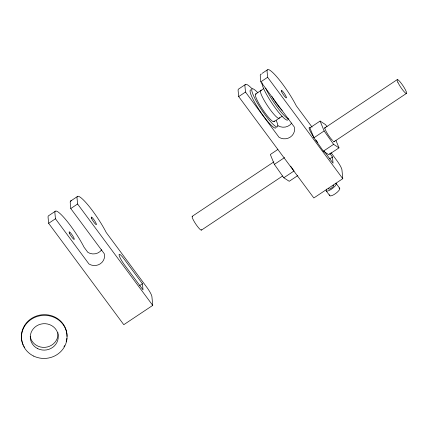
<?xml version="1.0" encoding="UTF-8"?>
<svg xmlns="http://www.w3.org/2000/svg" width="428" height="428" viewBox="0 0 428 428"><rect width="100%" height="100%" fill="white"/><g stroke="black" fill="none" stroke-linecap="round" stroke-linejoin="round"><path stroke-width="0.64" d="M55.116 211.395L48.311 215.931A29.045 4.756 56.3 0 0 48.091 217.504L48.637 223.309L123.788 324.692L152.737 305.389L151.897 296.513A8.298 1.359 56.3 0 0 146.906 287.397L106.224 232.511A29.045 4.756 56.3 0 0 87.44 204.338A29.045 4.756 56.3 0 0 77.04 198.201L77.586 204.006L152.737 305.389M70.443 201.176L77.259 196.629M245.158 84.68L238.353 89.211A29.045 4.756 56.3 0 0 238.134 90.784L238.68 96.589L313.831 197.977L342.78 178.669L341.94 169.798A8.298 1.359 56.3 0 0 336.948 160.677L331.026 152.684M262.187 73.322L267.302 69.908M48.637 223.309L55.453 218.767L54.902 212.962A29.045 4.756 56.3 0 1 65.302 219.099A29.045 4.756 56.3 0 1 84.086 247.272L87.858 252.365A9.994 9.432 -5.4 0 0 101.725 249.77M55.453 218.767L88.954 263.969A9.994 9.432 -5.4 0 0 100.291 263.809A9.994 9.432 -5.4 0 0 104.282 253.751L70.775 208.548L77.586 204.006M238.68 96.589L245.495 92.047L244.944 86.242A29.045 4.756 56.3 0 1 252.151 88.837M245.495 92.047L278.997 137.249A9.994 9.432 -5.4 0 0 290.334 137.088A9.994 9.432 -5.4 0 0 294.325 127.03L260.818 81.828L267.628 77.286L267.083 71.481A29.045 4.756 56.3 0 1 277.483 77.618A29.045 4.756 56.3 0 1 296.267 105.796L312.065 127.111M255.623 94.026L263.798 88.575M273.952 121.696L282.127 116.245M327.003 126.736L325.489 124.591L320.096 121.071L309.877 127.886L313.927 137.763L323.381 151.164L328.774 154.679L338.992 147.869L335.953 140.459M277.847 149.479L270.319 154.503L274.369 164.379L283.817 177.781L289.216 181.295L297.818 175.56M192.199 216.343L273.877 161.88M324.44 128.165L397.227 79.629M313.927 137.763L324.146 130.952L320.096 121.071M274.369 164.379L284.588 157.568M201.476 230.093L282.598 176.004M333.717 141.914L406.504 93.384M323.381 151.164L333.594 144.348L338.992 147.869M283.817 177.781L294.036 170.965L290.633 166.144M139.699 285.562L142.433 283.743L123.671 258.442A9.336 1.53 56.3 0 0 119.054 254.879A9.336 1.53 56.3 0 0 124.248 264.568L143.011 289.884L142.433 283.743M329.742 158.841L332.476 157.023L329.737 153.331M315.853 139.956L317.811 142.594M324.066 151.036L333.054 163.17L332.476 157.023M267.628 77.286L342.78 178.669M336.055 183.361L339.607 188.149M326.286 191L329.838 195.789M324.146 130.952L333.594 144.348M260.818 81.828L260.272 76.023A29.045 4.756 56.3 0 1 261.519 74.092M70.775 208.548L70.229 202.744A29.045 4.756 56.3 0 1 71.476 200.812M21.999 341.362A22.823 21.539 -5.4 0 1 41.821 314.805A22.823 21.539 -5.4 0 1 67.014 336.429M66.891 338.232A22.823 21.539 -5.4 0 1 66.517 340.469M66.415 340.907A22.823 21.539 -5.4 0 1 66.18 341.785M64.639 345.589A22.823 21.539 -5.4 0 1 63.959 346.787M24.696 347.579A22.823 21.539 -5.4 0 1 23.989 346.402M23.369 345.193A22.823 21.539 -5.4 0 1 22.994 344.363M22.823 343.946A22.823 21.539 -5.4 0 1 22.112 341.801M58.005 334.3A14.006 13.22 -5.4 0 1 45.036 347.343A14.006 13.22 -5.4 0 1 30.211 336.51M57.935 332.642A14.006 13.22 -5.4 0 1 57.999 333.471M334.268 141.17A8.298 1.359 56.3 0 1 333.439 141.186M332.61 140.507A8.298 1.359 56.3 0 1 326.361 131.851A8.298 1.359 56.3 0 1 325.644 127.753M333.145 185.201A3.114 0.893 -36.5 0 1 331.593 187.978A3.114 0.893 -36.5 0 1 328.779 188.352M335.499 183.205A6.222 1.787 -36.5 0 1 331.368 189.23A6.222 1.787 -36.5 0 1 326.65 189.106M339.051 187.994A6.222 1.787 -36.5 0 1 335.584 193.552A6.222 1.787 -36.5 0 1 329.737 194.729M201.572 229.606A8.298 1.359 56.3 0 1 195.864 224.202A8.298 1.359 56.3 0 1 192.611 216.322M288.788 119A22.823 3.74 56.3 0 1 277.825 107.968A22.823 3.74 56.3 0 1 265.644 88.141M282.138 110.333A14.006 2.295 56.3 0 1 271.951 96.594M287.926 119.706A22.823 3.74 56.3 0 1 273.669 105.716A22.823 3.74 56.3 0 1 262 82.684M279.377 117.545A16.596 2.718 56.3 0 1 267.751 106.133A16.596 2.718 56.3 0 1 261.353 90.629M276.087 127.362A22.823 3.74 56.3 0 1 260.133 111.307A22.823 3.74 56.3 0 1 251.001 89.907M276.263 120.557A22.823 3.74 56.3 0 1 271.213 122.397A22.823 3.74 56.3 0 1 253.579 95.776A22.823 3.74 56.3 0 1 257.891 92.817M274.268 120.953A16.596 2.718 56.3 0 1 262.642 109.541A16.596 2.718 56.3 0 1 256.244 94.037M313.874 137.26A9.336 1.53 56.3 0 1 310.059 127.801M291.768 123.05A9.994 9.432 -5.4 0 1 277.9 125.645M33.7 356.101A22.823 21.539 -5.4 0 0 67.062 335.761A22.823 21.539 -5.4 0 0 32.047 318.828A22.823 21.539 -5.4 0 0 33.7 356.101M37.787 348.681A14.006 13.22 -5.4 0 0 58.256 336.199A14.006 13.22 -5.4 0 0 36.771 325.81A14.006 13.22 -5.4 0 0 37.787 348.681M91.64 218.558A4.564 0.749 56.3 0 0 96.15 224.641A4.564 0.749 56.3 0 0 93.684 219.35A4.564 0.749 56.3 0 0 91.64 218.558M69.507 233.319A4.564 0.749 56.3 0 0 74.017 239.402A4.564 0.749 56.3 0 0 71.546 234.111A4.564 0.749 56.3 0 0 69.507 233.319M397.896 82.342A8.298 1.359 56.3 0 0 406.097 93.4A8.298 1.359 56.3 0 0 401.608 83.776A8.298 1.359 56.3 0 0 397.896 82.342M281.683 91.838A4.564 0.749 56.3 0 0 286.193 97.921A4.564 0.749 56.3 0 0 283.727 92.63A4.564 0.749 56.3 0 0 281.683 91.838"/></g></svg>
